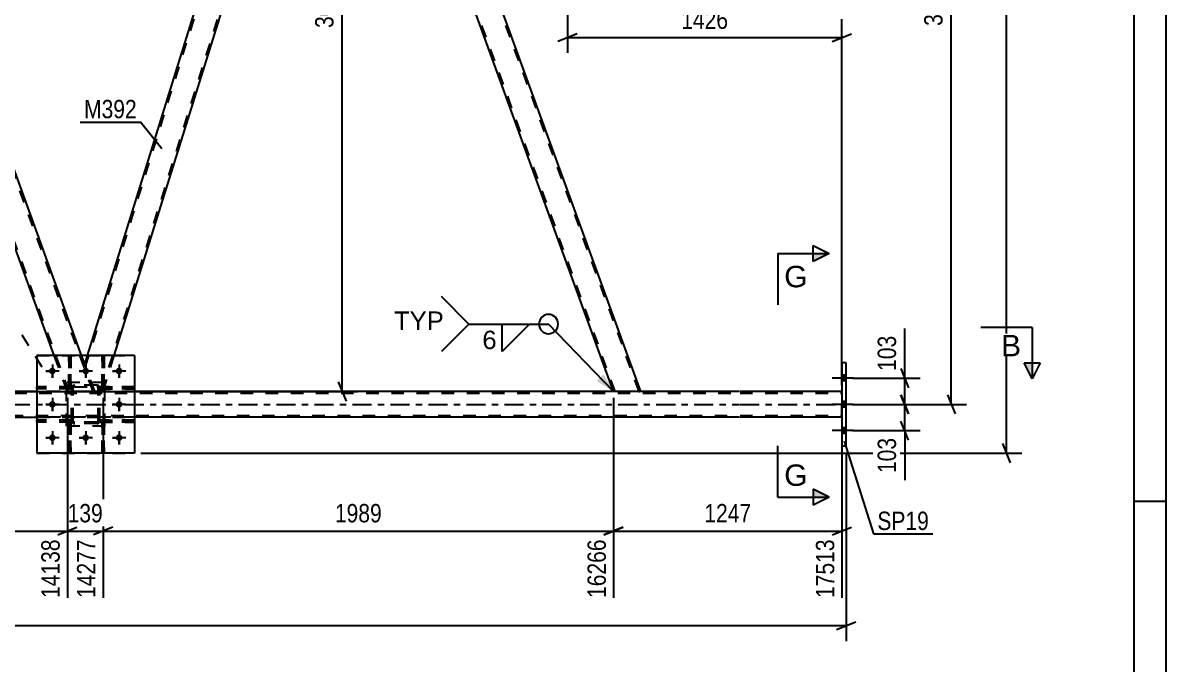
# Model space of a CAD drawing. Header units: millimetres. Extents: x 0 to 841, y 0 to 594.
# Drawn here: x 662.8 to 841, y 272.7 to 372.7 of the extents above; entities that cross this region are included whole.
import ezdxf

# ---------------------------------------------------------------- set-up
doc = ezdxf.new("R2010")
doc.units = ezdxf.units.MM
doc.linetypes.add('DXK_LINE_DOT2', pattern=[3.9198, 1.9599, -1.9599])
doc.linetypes.add('DXK_LINE_DOT3', pattern=[5.9187, 2.979, -0.9799, 0.9799, -0.9799])
doc.styles.add('Arial', font='ARIAL.TTF', dxfattribs={"height": 0.2})
doc.styles.add('Arial Narrow', font='ARIALN.TTF', dxfattribs={"height": 0.2})

# ---------------------------------------------------------------- blocks, each defined once
blk = doc.blocks.new('Unknown-122567824-1133')
at = {"color": 5, "linetype": 'Continuous'}
for p, q in [((841, 0), (841, 594)), ((836, 5), (836, 589)), ((841, 298), (836, 298))]:
    blk.add_line(p, q, dxfattribs=at)
blk = doc.blocks.new('Part-122567824-3934 - 3926')
at = {"color": 7, "linetype": 'DXK_LINE_DOT2'}
for p, q in [((675.6, 316.57), (669.6, 316.57)), ((669.6, 309.77), (669.6, 316.57)), ((675.6, 309.77), (675.6, 316.57)), ((675.6, 309.77), (669.6, 309.77))]:
    blk.add_line(p, q, dxfattribs=at)
blk = doc.blocks.new('Part-122567824-3945 - 3926')
at = {"color": 2, "linetype": 'Continuous'}
for p, q in [((680.2, 320.77), (665, 320.77)), ((665, 320.77), (665, 305.57)), ((680.2, 320.77), (680.2, 305.57)), ((680.2, 305.57), (665, 305.57))]:
    blk.add_line(p, q, dxfattribs=at)
blk = doc.blocks.new('Part-122567824-3940 - 3926')
at = {"color": 7, "linetype": 'DXK_LINE_DOT2'}
for p, q in [((665, 320.77), (680.2, 320.77)), ((665, 320.77), (665, 305.57)), ((680.2, 320.77), (680.2, 305.57)), ((665, 305.57), (680.2, 305.57))]:
    blk.add_line(p, q, dxfattribs=at)
blk = doc.blocks.new('Part-122567824-3935 - 3926')
at = {"color": 7, "linetype": 'DXK_LINE_DOT2'}
for p, q in [((670.4, 315.69), (670.43, 315.87)), ((670.43, 315.87), (670.4, 315.69)), ((670.4, 310.65), (670.4, 315.69)), ((670.64, 315.69), (670.65, 315.78)), ((670.64, 310.65), (670.64, 315.69)), ((670.65, 315.78), (670.71, 315.86)), ((670.69, 316.13), (670.88, 316.17)), ((670.88, 316.17), (670.69, 316.13)), ((670.71, 315.86), (670.78, 315.91)), ((670.78, 315.91), (670.88, 315.93)), ((674.32, 316.17), (670.88, 316.17)), ((670.88, 315.93), (674.32, 315.93)), ((674.32, 316.17), (674.5, 316.13)), ((674.5, 316.13), (674.32, 316.17)), ((674.32, 315.93), (674.41, 315.91)), ((674.41, 315.91), (674.49, 315.86)), ((674.49, 315.86), (674.54, 315.78)), ((674.54, 315.78), (674.56, 315.69)), ((674.56, 310.65), (674.56, 315.69)), ((674.76, 315.87), (674.8, 315.69)), ((674.8, 315.69), (674.76, 315.87)), ((674.8, 310.65), (674.8, 315.69)), ((670.43, 310.46), (670.4, 310.65)), ((670.4, 310.65), (670.43, 310.46)), ((670.65, 310.55), (670.64, 310.65)), ((670.71, 310.48), (670.65, 310.55)), ((670.88, 310.17), (670.69, 310.2)), ((670.69, 310.2), (670.88, 310.17)), ((670.78, 310.42), (670.71, 310.48)), ((670.88, 310.41), (670.78, 310.42)), ((674.32, 310.41), (670.88, 310.41)), ((674.32, 310.17), (670.88, 310.17)), ((674.41, 310.42), (674.32, 310.41)), ((674.5, 310.2), (674.32, 310.17)), ((674.32, 310.17), (674.5, 310.2)), ((674.49, 310.48), (674.41, 310.42)), ((674.54, 310.55), (674.49, 310.48)), ((674.56, 310.65), (674.54, 310.55)), ((674.8, 310.65), (674.76, 310.46)), ((674.76, 310.46), (674.8, 310.65))]:
    blk.add_line(p, q, dxfattribs=at)
at = {"color": 7, "linetype": 'DXK_LINE_DOT3'}
blk.add_line((672.6, 313.17), (672.6, 313.17), dxfattribs=at)
at = {"color": 7, "linetype": 'DXK_LINE_DOT2'}
for centre, start, end in [((670.88, 315.69), 112.4996, 157.4996), ((670.88, 315.69), 112.4996, 157.4996), ((674.32, 315.69), 22.4996, 67.4996), ((674.32, 315.69), 22.4996, 67.4996), ((670.88, 310.65), 202.4996, 247.4996), ((670.88, 310.65), 202.4996, 247.4996), ((674.32, 310.65), 292.4996, 337.4996), ((674.32, 310.65), 292.4996, 337.4996)]:
    blk.add_arc(centre, 0.48, start, end, dxfattribs=at)
blk = doc.blocks.new('Part-122567824-4013 - 3926')
at = {"color": 7, "linetype": 'DXK_LINE_DOT2'}
for p, q in [((675.15, 305.57), (675.15, 310.4)), ((675.15, 310.4), (675.47, 310.4)), ((675.47, 310.4), (675.47, 305.57)), ((675.15, 309.8), (675.47, 309.8)), ((675.47, 305.57), (675.15, 305.57))]:
    blk.add_line(p, q, dxfattribs=at)
blk = doc.blocks.new('Part-122567824-3949 - 3926')
at = {"color": 7, "linetype": 'DXK_LINE_DOT2'}
for p, q in [((675.47, 310.4), (675.15, 310.4)), ((675.15, 310.4), (675.15, 305.57)), ((675.47, 305.57), (675.47, 310.4)), ((675.15, 309.8), (675.47, 309.8)), ((675.15, 305.57), (675.47, 305.57))]:
    blk.add_line(p, q, dxfattribs=at)
blk = doc.blocks.new('Part-122567824-3951 - 3926')
at = {"color": 7, "linetype": 'DXK_LINE_DOT2'}
for p, q in [((670.4, 310.73), (665, 310.73)), ((665, 310.73), (665, 310.41)), ((670.4, 310.41), (665, 310.41)), ((669.8, 310.41), (669.8, 310.73)), ((670.4, 310.41), (670.4, 310.73))]:
    blk.add_line(p, q, dxfattribs=at)
blk = doc.blocks.new('Part-122567824-4018 - 3926')
at = {"color": 7, "linetype": 'DXK_LINE_DOT2'}
for p, q in [((670.27, 310.4), (669.95, 310.4)), ((669.95, 310.4), (669.95, 305.57)), ((670.27, 305.57), (670.27, 310.4)), ((669.95, 309.8), (670.27, 309.8)), ((669.95, 305.57), (670.27, 305.57))]:
    blk.add_line(p, q, dxfattribs=at)
blk = doc.blocks.new('Part-122567824-3954 - 3926')
at = {"color": 7, "linetype": 'DXK_LINE_DOT2'}
for p, q in [((670.4, 315.93), (665, 315.93)), ((665, 315.93), (665, 315.61)), ((670.4, 315.61), (665, 315.61)), ((669.8, 315.61), (669.8, 315.93)), ((670.4, 315.61), (670.4, 315.93))]:
    blk.add_line(p, q, dxfattribs=at)
blk = doc.blocks.new('Part-122567824-3955 - 3926')
at = {"color": 7, "linetype": 'DXK_LINE_DOT2'}
for p, q in [((670.4, 315.69), (670.43, 315.87)), ((670.43, 315.87), (670.4, 315.69)), ((670.4, 310.65), (670.4, 315.69)), ((670.64, 315.69), (670.65, 315.78)), ((670.64, 310.65), (670.64, 315.69)), ((670.65, 315.78), (670.71, 315.86)), ((670.69, 316.13), (670.88, 316.17)), ((670.88, 316.17), (670.69, 316.13)), ((670.71, 315.86), (670.78, 315.91)), ((670.78, 315.91), (670.88, 315.93)), ((674.32, 316.17), (670.88, 316.17)), ((670.88, 315.93), (674.32, 315.93)), ((674.32, 316.17), (674.5, 316.13)), ((674.5, 316.13), (674.32, 316.17)), ((674.32, 315.93), (674.41, 315.91)), ((674.41, 315.91), (674.49, 315.86)), ((674.49, 315.86), (674.54, 315.78)), ((674.54, 315.78), (674.56, 315.69)), ((674.56, 310.65), (674.56, 315.69)), ((674.76, 315.87), (674.8, 315.69)), ((674.8, 315.69), (674.76, 315.87)), ((674.8, 310.65), (674.8, 315.69)), ((670.43, 310.46), (670.4, 310.65)), ((670.4, 310.65), (670.43, 310.46)), ((670.65, 310.55), (670.64, 310.65)), ((670.71, 310.48), (670.65, 310.55)), ((670.88, 310.17), (670.69, 310.2)), ((670.69, 310.2), (670.88, 310.17)), ((670.78, 310.42), (670.71, 310.48)), ((670.88, 310.41), (670.78, 310.42)), ((674.32, 310.41), (670.88, 310.41)), ((674.32, 310.17), (670.88, 310.17)), ((674.41, 310.42), (674.32, 310.41)), ((674.5, 310.2), (674.32, 310.17)), ((674.32, 310.17), (674.5, 310.2)), ((674.49, 310.48), (674.41, 310.42)), ((674.54, 310.55), (674.49, 310.48)), ((674.56, 310.65), (674.54, 310.55)), ((674.8, 310.65), (674.76, 310.46)), ((674.76, 310.46), (674.8, 310.65))]:
    blk.add_line(p, q, dxfattribs=at)
at = {"color": 7, "linetype": 'DXK_LINE_DOT3'}
blk.add_line((672.6, 313.17), (672.6, 313.17), dxfattribs=at)
at = {"color": 7, "linetype": 'DXK_LINE_DOT2'}
for centre, start, end in [((670.88, 315.69), 112.4996, 157.4996), ((670.88, 315.69), 112.4996, 157.4996), ((674.32, 315.69), 22.4996, 67.4996), ((674.32, 315.69), 22.4996, 67.4996), ((670.88, 310.65), 202.4996, 247.4996), ((670.88, 310.65), 202.4996, 247.4996), ((674.32, 310.65), 292.4996, 337.4996), ((674.32, 310.65), 292.4996, 337.4996)]:
    blk.add_arc(centre, 0.48, start, end, dxfattribs=at)
blk = doc.blocks.new('Part-122567824-3970 - 3926')
at = {"color": 2, "linetype": 'Continuous'}
blk.add_line((670.27, 320.77), (669.95, 320.77), dxfattribs=at)
at = {"color": 7, "linetype": 'DXK_LINE_DOT2'}
for p, q in [((669.95, 320.77), (669.95, 315.92)), ((670.27, 315.92), (670.27, 320.77)), ((669.95, 316.52), (670.27, 316.52)), ((669.95, 315.92), (670.27, 315.92))]:
    blk.add_line(p, q, dxfattribs=at)
blk = doc.blocks.new('Part-122567824-3973 - 3926')
at = {"color": 7, "linetype": 'DXK_LINE_DOT2'}
for p, q in [((670.4, 310.73), (665, 310.73)), ((665, 310.41), (665, 310.73)), ((670.4, 310.41), (665, 310.41)), ((669.8, 310.41), (669.8, 310.73)), ((670.4, 310.73), (670.4, 310.41))]:
    blk.add_line(p, q, dxfattribs=at)
blk = doc.blocks.new('Part-122567824-4189 - 3926')
at = {"color": 2, "linetype": 'Continuous'}
for p, q in [((791.11, 319.67), (790.47, 319.67)), ((790.47, 319.67), (790.47, 306.67)), ((791.11, 306.67), (791.11, 319.67)), ((791.11, 306.67), (790.47, 306.67))]:
    blk.add_line(p, q, dxfattribs=at)
blk = doc.blocks.new('Part-122567824-3976 - 3926')
at = {"color": 7, "linetype": 'DXK_LINE_DOT2'}
for p, q in [((670.4, 315.93), (665, 315.93)), ((665, 315.61), (665, 315.93)), ((670.4, 315.61), (665, 315.61)), ((669.8, 315.61), (669.8, 315.93)), ((670.4, 315.93), (670.4, 315.61))]:
    blk.add_line(p, q, dxfattribs=at)
blk = doc.blocks.new('Part-122567824-3979 - 3926')
at = {"color": 7, "linetype": 'DXK_LINE_DOT2'}
for p, q in [((674.8, 310.41), (674.8, 310.73)), ((674.8, 310.73), (680.2, 310.73)), ((680.2, 310.41), (674.8, 310.41)), ((675.4, 310.41), (675.4, 310.73)), ((680.2, 310.73), (680.2, 310.41))]:
    blk.add_line(p, q, dxfattribs=at)
blk = doc.blocks.new('Part-122567824-3982 - 3926')
at = {"color": 7, "linetype": 'DXK_LINE_DOT2'}
for p, q in [((669.95, 315.92), (669.95, 320.77)), ((669.95, 320.77), (670.27, 320.77)), ((670.27, 320.77), (670.27, 315.92)), ((669.95, 316.52), (670.27, 316.52)), ((670.27, 315.92), (669.95, 315.92))]:
    blk.add_line(p, q, dxfattribs=at)
blk = doc.blocks.new('Part-122567824-3985 - 3926')
at = {"color": 7, "linetype": 'DXK_LINE_DOT2'}
for p, q in [((680.2, 310.73), (674.8, 310.73)), ((674.8, 310.73), (674.8, 310.41)), ((674.8, 310.41), (680.2, 310.41)), ((675.4, 310.41), (675.4, 310.73)), ((680.2, 310.41), (680.2, 310.73))]:
    blk.add_line(p, q, dxfattribs=at)
blk = doc.blocks.new('Part-122567824-3988 - 3926')
at = {"color": 7, "linetype": 'DXK_LINE_DOT2'}
for p, q in [((680.2, 315.93), (674.8, 315.93)), ((674.8, 315.93), (674.8, 315.61)), ((674.8, 315.61), (680.2, 315.61)), ((675.4, 315.61), (675.4, 315.93)), ((680.2, 315.61), (680.2, 315.93))]:
    blk.add_line(p, q, dxfattribs=at)
blk = doc.blocks.new('Part-122567824-3994 - 3926')
at = {"color": 7, "linetype": 'DXK_LINE_DOT2'}
for p, q in [((674.8, 315.61), (674.8, 315.93)), ((674.8, 315.93), (680.2, 315.93)), ((680.2, 315.61), (674.8, 315.61)), ((675.4, 315.61), (675.4, 315.93)), ((680.2, 315.93), (680.2, 315.61))]:
    blk.add_line(p, q, dxfattribs=at)
blk = doc.blocks.new('Part-122567824-4003 - 3926')
at = {"color": 2, "linetype": 'Continuous'}
blk.add_line((675.47, 320.77), (675.15, 320.77), dxfattribs=at)
at = {"color": 7, "linetype": 'DXK_LINE_DOT2'}
for p, q in [((675.15, 320.77), (675.15, 315.92)), ((675.47, 315.92), (675.47, 320.77)), ((675.15, 316.52), (675.47, 316.52)), ((675.15, 315.92), (675.47, 315.92))]:
    blk.add_line(p, q, dxfattribs=at)
blk = doc.blocks.new('Part-122567824-4007 - 3926')
at = {"color": 7, "linetype": 'DXK_LINE_DOT2'}
for p, q in [((675.15, 315.92), (675.15, 320.77)), ((675.15, 320.77), (675.47, 320.77)), ((675.47, 320.77), (675.47, 315.92)), ((675.15, 316.52), (675.47, 316.52)), ((675.47, 315.92), (675.15, 315.92))]:
    blk.add_line(p, q, dxfattribs=at)
blk = doc.blocks.new('Part-122567824-4036 - 3926')
at = {"color": 7, "linetype": 'DXK_LINE_DOT2'}
for p, q in [((669.95, 305.57), (669.95, 310.4)), ((669.95, 310.4), (670.27, 310.4)), ((670.27, 310.4), (670.27, 305.57)), ((669.95, 309.8), (670.27, 309.8)), ((670.27, 305.57), (669.95, 305.57))]:
    blk.add_line(p, q, dxfattribs=at)
blk = doc.blocks.new('Part-122567824-4114 - 3926')
at = {"color": 7, "linetype": 'DXK_LINE_DOT2'}
for p, q in [((675.6, 316.57), (669.6, 316.57)), ((669.6, 309.77), (669.6, 316.57)), ((675.6, 309.77), (675.6, 316.57)), ((675.6, 309.77), (669.6, 309.77))]:
    blk.add_line(p, q, dxfattribs=at)
blk = doc.blocks.new('Part-122567824-4167 - 3926')
at = {"color": 7, "linetype": 'DXK_LINE_DOT2'}
for p, q in [((710.94, 435.89), (715.19, 435.89)), ((712.02, 432.92), (710.94, 435.89)), ((755.13, 315.17), (711.19, 435.89)), ((758.87, 315.17), (714.94, 435.89)), ((715.19, 435.89), (715.34, 435.49)), ((758.81, 315.17), (758.98, 315.17))]:
    blk.add_line(p, q, dxfattribs=at)
at = {"color": 2, "linetype": 'Continuous'}
for p, q in [((759.13, 315.17), (715.34, 435.49)), ((754.87, 315.17), (712.02, 432.92)), ((758.81, 315.17), (754.87, 315.17)), ((759.09, 315.17), (758.81, 315.17)), ((759.13, 315.17), (759.09, 315.17))]:
    blk.add_line(p, q, dxfattribs=at)
blk = doc.blocks.new('Bolt-122567824-4168 - 3926')
at = {"linetype": 'Continuous'}
for points in [[(667.92, 318.37, -1), (666.88, 318.37, -1)], [(673.12, 318.37, -1), (672.08, 318.37, -1)], [(678.32, 318.37, -1), (677.28, 318.37, -1)], [(667.92, 313.17, -1), (666.88, 313.17, -1)], [(678.32, 313.17, -1), (677.28, 313.17, -1)], [(667.92, 307.97, -1), (666.88, 307.97, -1)], [(673.12, 307.97, -1), (672.08, 307.97, -1)], [(678.32, 307.97, -1), (677.28, 307.97, -1)]]:
    blk.add_hatch(color=1, dxfattribs=at).paths.add_polyline_path(points)
at = {"color": 1, "linetype": 'Continuous'}
for p, q in [((667.4, 319.41), (667.4, 317.33)), ((672.6, 319.41), (672.6, 317.33)), ((677.8, 319.41), (677.8, 317.33)), ((668.44, 318.37), (666.36, 318.37)), ((673.64, 318.37), (671.56, 318.37)), ((678.84, 318.37), (676.76, 318.37)), ((667.4, 314.21), (667.4, 312.13)), ((677.8, 314.21), (677.8, 312.13)), ((668.44, 313.17), (666.36, 313.17)), ((678.84, 313.17), (676.76, 313.17)), ((667.4, 309.01), (667.4, 306.93)), ((672.6, 309.01), (672.6, 306.93)), ((677.8, 309.01), (677.8, 306.93)), ((668.44, 307.97), (666.36, 307.97)), ((673.64, 307.97), (671.56, 307.97)), ((678.84, 307.97), (676.76, 307.97))]:
    blk.add_line(p, q, dxfattribs=at)
blk = doc.blocks.new('Part-122567824-4194 - 3926')
at = {"color": 7, "linetype": 'DXK_LINE_DOT2'}
for p, q in [((104.83, 314.93), (774.49, 314.93)), ((774.49, 315.17), (494.73, 315.17)), ((680.2, 315.17), (665, 315.17)), ((759.13, 315.17), (754.87, 315.17)), ((790.47, 315.17), (774.59, 315.17)), ((774.59, 314.93), (790.47, 314.93)), ((790.47, 311.17), (790.47, 315.17)), ((104.27, 311.41), (774.49, 311.41)), ((774.49, 311.17), (665, 311.17)), ((665, 311.17), (680.2, 311.17)), ((774.59, 311.41), (790.47, 311.41)), ((790.47, 311.17), (774.59, 311.17))]:
    blk.add_line(p, q, dxfattribs=at)
at = {"color": 2, "linetype": 'Continuous'}
for p, q in [((665, 315.17), (590.18, 315.17)), ((754.87, 315.17), (680.2, 315.17)), ((774.49, 315.17), (759.13, 315.17)), ((790.47, 315.17), (774.59, 315.17)), ((509.93, 311.17), (665, 311.17)), ((774.49, 311.17), (680.2, 311.17)), ((790.47, 311.17), (774.59, 311.17))]:
    blk.add_line(p, q, dxfattribs=at)
at = {"color": 7, "linetype": 'DXK_LINE_DOT3'}
for p, q in [((104.55, 313.17), (774.49, 313.17)), ((774.59, 313.17), (790.47, 313.17))]:
    blk.add_line(p, q, dxfattribs=at)
blk = doc.blocks.new('Part-122567824-4207 - 3926')
at = {"color": 7, "linetype": 'DXK_LINE_DOT2'}
for p, q in [((672.58, 319.05), (709, 435.89)), ((708.75, 435.89), (708.63, 435.49)), ((710.94, 435.89), (708.75, 435.89)), ((711.08, 435.49), (710.94, 435.89)), ((675.06, 315.17), (711.88, 433.29)), ((672.45, 319.42), (672.87, 320.77)), ((675.31, 315.17), (677.06, 320.77)), ((674, 315.17), (672.45, 319.42)), ((675.31, 315.17), (674, 315.17))]:
    blk.add_line(p, q, dxfattribs=at)
at = {"color": 2, "linetype": 'Continuous'}
for p, q in [((672.87, 320.77), (708.63, 435.49)), ((712.02, 432.92), (711.08, 435.49)), ((677.06, 320.77), (712.02, 432.92))]:
    blk.add_line(p, q, dxfattribs=at)
blk = doc.blocks.new('Part-122567824-4212 - 3926')
at = {"color": 7, "linetype": 'DXK_LINE_DOT2'}
for p, q in [((630.06, 435.89), (625.8, 435.89)), ((626.88, 432.92), (625.8, 435.89)), ((670, 315.17), (626.06, 435.89)), ((673.74, 315.17), (629.8, 435.89)), ((630.2, 435.49), (630.06, 435.89)), ((669.74, 315.17), (667.7, 320.77)), ((674, 315.17), (671.96, 320.77)), ((674, 315.17), (669.74, 315.17))]:
    blk.add_line(p, q, dxfattribs=at)
at = {"color": 2, "linetype": 'Continuous'}
for p, q in [((671.96, 320.77), (630.2, 435.49)), ((667.7, 320.77), (626.88, 432.92))]:
    blk.add_line(p, q, dxfattribs=at)
blk = doc.blocks.new('Bolt-122567824-4219 - 3926')
at = {"linetype": 'Continuous'}
for points in [[(790.47, 317.71), (790.47, 316.83), (791.11, 316.83), (791.11, 317.71)], [(790.47, 317.71), (790.47, 316.83), (791.11, 316.83), (791.11, 317.71)], [(790.47, 317.71), (790.47, 316.83), (791.11, 316.83), (791.11, 317.71)], [(790.47, 313.61), (790.47, 312.73), (791.11, 312.73), (791.11, 313.61)], [(790.47, 313.61), (790.47, 312.73), (791.11, 312.73), (791.11, 313.61)], [(790.47, 309.51), (790.47, 308.63), (791.11, 308.63), (791.11, 309.51)], [(790.47, 309.51), (790.47, 308.63), (791.11, 308.63), (791.11, 309.51)], [(790.47, 309.51), (790.47, 308.63), (791.11, 308.63), (791.11, 309.51)]]:
    blk.add_hatch(color=1, dxfattribs=at).paths.add_polyline_path(points)
at = {"color": 1, "linetype": 'Continuous'}
for p, q in [((792.27, 317.27), (788.95, 317.27)), ((792.27, 317.27), (788.95, 317.27)), ((792.27, 317.27), (788.95, 317.27)), ((791.11, 317.71), (790.47, 317.71)), ((791.11, 317.71), (790.47, 317.71)), ((791.11, 317.71), (790.47, 317.71)), ((791.11, 316.83), (790.47, 316.83)), ((791.11, 316.83), (790.47, 316.83)), ((791.11, 316.83), (790.47, 316.83)), ((792.27, 313.17), (788.95, 313.17)), ((792.27, 313.17), (788.95, 313.17)), ((791.11, 313.61), (790.47, 313.61)), ((791.11, 313.61), (790.47, 313.61)), ((791.11, 312.73), (790.47, 312.73)), ((791.11, 312.73), (790.47, 312.73)), ((792.27, 309.07), (788.95, 309.07)), ((792.27, 309.07), (788.95, 309.07)), ((792.27, 309.07), (788.95, 309.07)), ((791.11, 309.51), (790.47, 309.51)), ((791.11, 309.51), (790.47, 309.51)), ((791.11, 309.51), (790.47, 309.51)), ((791.11, 308.63), (790.47, 308.63)), ((791.11, 308.63), (790.47, 308.63)), ((791.11, 308.63), (790.47, 308.63))]:
    blk.add_line(p, q, dxfattribs=at)
blk = doc.blocks.new('Bolt-122567824-4260 - 3926')
at = {"color": 1, "linetype": 'Continuous'}
for p, q in [((667.4, 319.41), (667.4, 318.71)), ((672.6, 319.41), (672.6, 318.71)), ((677.8, 319.41), (677.8, 318.71)), ((666.36, 318.37), (667.05, 318.37)), ((667.4, 317.33), (667.4, 318.02)), ((668.44, 318.37), (667.74, 318.37)), ((671.56, 318.37), (672.25, 318.37)), ((672.6, 317.33), (672.6, 318.02)), ((673.64, 318.37), (672.94, 318.37)), ((676.76, 318.37), (677.45, 318.37)), ((677.8, 317.33), (677.8, 318.02)), ((678.84, 318.37), (678.14, 318.37)), ((667.4, 314.21), (667.4, 313.51)), ((677.8, 314.21), (677.8, 313.51)), ((666.36, 313.17), (667.05, 313.17)), ((667.4, 312.13), (667.4, 312.82)), ((668.44, 313.17), (667.74, 313.17)), ((676.76, 313.17), (677.45, 313.17)), ((677.8, 312.13), (677.8, 312.82)), ((678.84, 313.17), (678.14, 313.17)), ((667.4, 309.01), (667.4, 308.31)), ((672.6, 309.01), (672.6, 308.31)), ((677.8, 309.01), (677.8, 308.31)), ((666.36, 307.97), (667.05, 307.97)), ((667.4, 306.93), (667.4, 307.62)), ((668.44, 307.97), (667.74, 307.97)), ((671.56, 307.97), (672.25, 307.97)), ((672.6, 306.93), (672.6, 307.62)), ((673.64, 307.97), (672.94, 307.97)), ((676.76, 307.97), (677.45, 307.97)), ((677.8, 306.93), (677.8, 307.62)), ((678.84, 307.97), (678.14, 307.97))]:
    blk.add_line(p, q, dxfattribs=at)
blk = doc.blocks.new('StraightDimension-122567824-4913 - 3926')
at = {"color": 7, "linetype": 'Continuous'}
for p, q in [((792.11, 317.27), (802.65, 317.27)), ((799.65, 318.77), (800.85, 315.77)), ((800.25, 313.17), (800.25, 317.27)), ((800.85, 311.67), (799.65, 314.67)), ((792.11, 313.17), (802.65, 313.17))]:
    blk.add_line(p, q, dxfattribs=at)
at = {"color": 0}
blk.add_wipeout([(799.5, 324.48), (795.3, 324.48), (795.3, 317.79), (799.5, 317.79)], dxfattribs=at)
at = {"color": 7, "linetype": 'Continuous'}
blk.add_line((800.25, 317.27), (800.25, 325), dxfattribs=at)
blk.add_line((800.25, 317.27), (800.25, 325), dxfattribs=at)
at = {"color": 3, "style": 'Arial Narrow'}
blk.add_text('103', height=2.863, rotation=90.0002, dxfattribs=at).set_placement((798.9, 318.39))
blk = doc.blocks.new('StraightDimension-122567824-10654 - 3926')
at = {"color": 7, "linetype": 'Continuous'}
for p, q in [((675.31, 314.17), (675.31, 282.98)), ((754.87, 314.17), (754.87, 282.98)), ((676.81, 294.02), (673.81, 292.82)), ((675.31, 293.42), (754.87, 293.42)), ((753.37, 292.82), (756.37, 294.02))]:
    blk.add_line(p, q, dxfattribs=at)
at = {"color": 0}
blk.add_wipeout([(719.35, 294.17), (719.35, 298.37), (710.84, 298.37), (710.84, 294.17)], dxfattribs=at)
at = {"color": 0, "linetype": 'Continuous'}
blk.add_wipeout([(754.27, 292.72), (750.07, 292.72), (750.07, 282.38), (754.27, 282.38)], dxfattribs=at)
at = {"color": 3, "style": 'Arial Narrow'}
blk.add_text('1989', height=2.863, dxfattribs=at).set_placement((711.44, 294.77))
at = {"color": 3, "linetype": 'Continuous', "style": 'Arial Narrow'}
blk.add_text('16266', height=2.863, rotation=90.0002, dxfattribs=at).set_placement((753.67, 282.98))
blk = doc.blocks.new('StraightDimension-122567824-10653 - 3926')
at = {"color": 7, "linetype": 'Continuous'}
for p, q in [((754.87, 314.17), (754.87, 282.98)), ((790.47, 310.17), (790.47, 282.98)), ((756.37, 294.02), (753.37, 292.82)), ((754.87, 293.42), (790.47, 293.42)), ((788.97, 292.82), (791.97, 294.02))]:
    blk.add_line(p, q, dxfattribs=at)
at = {"color": 0}
blk.add_wipeout([(776.93, 294.17), (776.93, 298.37), (768.42, 298.37), (768.42, 294.17)], dxfattribs=at)
at = {"color": 0, "linetype": 'Continuous'}
blk.add_wipeout([(789.87, 292.72), (785.67, 292.72), (785.67, 282.38), (789.87, 282.38)], dxfattribs=at)
at = {"color": 3, "style": 'Arial Narrow'}
blk.add_text('1247', height=2.863, dxfattribs=at).set_placement((769.02, 294.77))
at = {"color": 3, "linetype": 'Continuous', "style": 'Arial Narrow'}
blk.add_text('17513', height=2.863, rotation=90.0002, dxfattribs=at).set_placement((789.27, 282.98))
blk = doc.blocks.new('StraightDimension-122567824-49967 - 3926')
at = {"color": 7, "linetype": 'Continuous'}
for p, q in [((791.11, 305.67), (791.11, 276.27)), ((46.96, 278.67), (791.11, 278.67)), ((789.61, 278.07), (792.61, 279.27))]:
    blk.add_line(p, q, dxfattribs=at)
blk = doc.blocks.new('StraightDimension-122567824-16800 - 3926')
at = {"color": 7, "linetype": 'Continuous'}
for p, q in [((816.71, 448.47), (815.51, 451.47)), ((745.38, 449.97), (818.51, 449.97)), ((816.11, 305.57), (816.11, 449.97)), ((815.51, 307.07), (816.71, 304.07)), ((681.2, 305.57), (818.51, 305.57))]:
    blk.add_line(p, q, dxfattribs=at)
at = {"color": 0}
blk.add_wipeout([(815.36, 382.03), (811.16, 382.03), (811.16, 373.51), (815.36, 373.51)], dxfattribs=at)
at = {"color": 3, "style": 'Arial Narrow'}
blk.add_text('3610', height=2.863, rotation=90.0002, dxfattribs=at).set_placement((814.76, 374.11))
blk = doc.blocks.new('StraightDimension-122567824-5468 - 3926')
at = {"color": 7, "linetype": 'Continuous'}
for p, q in [((749.32, 438.53), (809.9, 438.53)), ((808.1, 437.03), (806.9, 440.03)), ((807.5, 313.17), (807.5, 438.53)), ((806.9, 314.67), (808.1, 311.67)), ((792.11, 313.17), (809.9, 313.17))]:
    blk.add_line(p, q, dxfattribs=at)
at = {"color": 0}
blk.add_wipeout([(806.75, 380.11), (802.55, 380.11), (802.55, 371.59), (806.75, 371.59)], dxfattribs=at)
at = {"color": 3, "style": 'Arial Narrow'}
blk.add_text('3134', height=2.863, rotation=90.0002, dxfattribs=at).set_placement((806.15, 372.19))
blk = doc.blocks.new('StraightDimension-122567824-10655 - 3926')
at = {"color": 7, "linetype": 'Continuous'}
for p, q in [((669.74, 314.17), (669.74, 282.98)), ((675.31, 314.17), (675.31, 282.98)), ((668.24, 292.82), (671.24, 294.02)), ((669.74, 293.42), (675.31, 293.42)), ((676.81, 294.02), (673.81, 292.82))]:
    blk.add_line(p, q, dxfattribs=at)
at = {"color": 0}
blk.add_wipeout([(675.87, 294.17), (675.87, 298.37), (669.18, 298.37), (669.18, 294.17)], dxfattribs=at)
at = {"color": 0, "linetype": 'Continuous'}
blk.add_wipeout([(674.71, 292.72), (670.51, 292.72), (670.51, 282.38), (674.71, 282.38)], dxfattribs=at)
at = {"color": 3, "style": 'Arial Narrow'}
blk.add_text('139', height=2.863, dxfattribs=at).set_placement((669.78, 294.77))
at = {"color": 3, "linetype": 'Continuous', "style": 'Arial Narrow'}
blk.add_text('14277', height=2.863, rotation=90.0002, dxfattribs=at).set_placement((674.11, 282.98))
blk = doc.blocks.new('StraightDimension-122567824-4903 - 3926')
at = {"color": 7, "linetype": 'Continuous'}
for p, q in [((799.65, 314.67), (800.85, 311.67)), ((792.11, 313.17), (802.65, 313.17)), ((800.25, 309.07), (800.25, 313.17)), ((800.85, 307.57), (799.65, 310.57)), ((792.11, 309.07), (802.65, 309.07))]:
    blk.add_line(p, q, dxfattribs=at)
at = {"color": 0}
blk.add_wipeout([(799.5, 308.54), (795.3, 308.54), (795.3, 301.86), (799.5, 301.86)], dxfattribs=at)
at = {"color": 7, "linetype": 'Continuous'}
blk.add_line((800.25, 309.07), (800.25, 301.34), dxfattribs=at)
blk.add_line((800.25, 309.07), (800.25, 301.34), dxfattribs=at)
at = {"color": 3, "style": 'Arial Narrow'}
blk.add_text('103', height=2.863, rotation=90.0002, dxfattribs=at).set_placement((798.9, 302.46))
blk = doc.blocks.new('StraightDimension-122567824-5137 - 3926')
at = {"color": 7, "linetype": 'Continuous'}
for p, q in [((747.68, 434.89), (747.68, 367.97)), ((790.47, 316.17), (790.47, 373.22)), ((749.18, 370.97), (746.18, 369.77)), ((788.97, 369.77), (791.97, 370.97)), ((747.68, 370.37), (790.47, 370.37))]:
    blk.add_line(p, q, dxfattribs=at)
at = {"color": 0}
blk.add_wipeout([(773.33, 371.12), (773.33, 375.32), (764.82, 375.32), (764.82, 371.12)], dxfattribs=at)
at = {"color": 3, "style": 'Arial Narrow'}
blk.add_text('1426', height=2.863, dxfattribs=at).set_placement((765.42, 371.72))
blk = doc.blocks.new('StraightDimension-122567824-10656 - 3926')
at = {"color": 7, "linetype": 'Continuous'}
for p, q in [((590.18, 314.17), (590.18, 282.98)), ((669.74, 314.17), (669.74, 282.98)), ((591.68, 294.02), (588.68, 292.82)), ((590.18, 293.42), (669.74, 293.42)), ((668.24, 292.82), (671.24, 294.02))]:
    blk.add_line(p, q, dxfattribs=at)
at = {"color": 0}
blk.add_wipeout([(634.22, 294.17), (634.22, 298.37), (625.7, 298.37), (625.7, 294.17)], dxfattribs=at)
at = {"color": 0, "linetype": 'Continuous'}
blk.add_wipeout([(669.14, 292.72), (664.94, 292.72), (664.94, 282.38), (669.14, 282.38)], dxfattribs=at)
at = {"color": 3, "style": 'Arial Narrow'}
blk.add_text('1989', height=2.863, dxfattribs=at).set_placement((626.3, 294.77))
at = {"color": 3, "linetype": 'Continuous', "style": 'Arial Narrow'}
blk.add_text('14138', height=2.863, rotation=90.0002, dxfattribs=at).set_placement((668.54, 282.98))
blk = doc.blocks.new('StraightDimension-122567824-49786 - 3926')
at = {"color": 7, "linetype": 'Continuous'}
for p, q in [((713.17, 434.39), (711.97, 437.39)), ((687.02, 435.89), (714.97, 435.89)), ((712.57, 315.17), (712.57, 435.89)), ((711.97, 316.67), (713.17, 313.67)), ((663.21, 315.17), (714.97, 315.17))]:
    blk.add_line(p, q, dxfattribs=at)
at = {"color": 0}
blk.add_wipeout([(711.82, 379.79), (707.62, 379.79), (707.62, 371.27), (711.82, 371.27)], dxfattribs=at)
at = {"color": 3, "style": 'Arial Narrow'}
blk.add_text('3018', height=2.863, rotation=90.0002, dxfattribs=at).set_placement((711.22, 371.87))
blk = doc.blocks.new('Mark-122567824-4203 - 3926')
at = {"color": 0}
blk.add_wipeout([(680.56, 357.79), (680.56, 360.79), (672.34, 360.79), (672.34, 357.79)], dxfattribs=at)
blk.add_wipeout([(680.56, 357.79), (680.56, 360.79), (672.34, 360.79), (672.34, 357.79)], dxfattribs=at)
at = {"color": 30, "linetype": 'Continuous'}
for p in [(671.74, 357.19), (684.46, 353)]:
    blk.add_line(p, (681.16, 357.19), dxfattribs=at)
at = {"color": 3, "style": 'Arial Narrow'}
blk.add_text('M392', height=2.863, dxfattribs=at).set_placement((672.34, 357.79))
blk = doc.blocks.new('SectionMark-122567824-51208 - 3926')
at = {"color": 6, "linetype": 'Continuous'}
for p, q in [((785.97, 337.93), (788.47, 336.68)), ((780.47, 336.68), (780.47, 328.68)), ((780.47, 336.68), (788.47, 336.68)), ((780.47, 298.71), (780.47, 306.71)), ((780.47, 298.71), (788.47, 298.71)), ((788.47, 298.71), (785.97, 297.46))]:
    blk.add_line(p, q, dxfattribs=at)
at = {"color": 0, "linetype": 'Continuous'}
for points in [[(785.1, 331.43), (785.1, 334.93), (781.47, 334.93), (781.47, 331.43)], [(785.1, 300.46), (785.1, 303.96), (781.47, 303.96), (781.47, 300.46)]]:
    blk.add_wipeout(points, dxfattribs=at)
at = {"linetype": 'Continuous'}
for points in [[(785.97, 335.43), (785.97, 336.68), (788.47, 336.68)], [(785.97, 298.71), (785.97, 299.96), (788.47, 298.71)]]:
    blk.add_hatch(color=6, dxfattribs=at).paths.add_polyline_path(points)
at = {"color": 6, "linetype": 'Continuous'}
for p, q in [((785.97, 335.43), (785.97, 337.93)), ((788.47, 336.68), (785.97, 335.43)), ((788.47, 298.71), (785.97, 299.96)), ((785.97, 299.96), (785.97, 297.46))]:
    blk.add_line(p, q, dxfattribs=at)
at = {"color": 3, "linetype": 'Continuous', "style": 'Arial'}
for p in [(781.47, 331.43), (781.47, 300.46)]:
    blk.add_text('G', height=3.34, dxfattribs=at).set_placement(p)
blk = doc.blocks.new('Mark-122567824-4185 - 3926')
at = {"color": 0}
blk.add_wipeout([(804.03, 293.58), (804.03, 296.58), (795.99, 296.58), (795.99, 293.58)], dxfattribs=at)
blk.add_wipeout([(804.03, 293.58), (804.03, 296.58), (795.99, 296.58), (795.99, 293.58)], dxfattribs=at)
at = {"color": 30, "linetype": 'Continuous'}
for p, q in [((790.8, 307.43), (795.39, 292.98)), ((795.39, 292.98), (804.63, 292.98))]:
    blk.add_line(p, q, dxfattribs=at)
at = {"color": 3, "style": 'Arial Narrow'}
blk.add_text('SP19', height=2.863, dxfattribs=at).set_placement((795.99, 293.58))
blk = doc.blocks.new('WeldMark-122567824-5516 - 3926')
at = {"linetype": 'Continuous'}
blk.add_hatch(color=30, dxfattribs=at).paths.add_polyline_path([(753.33, 317.85), (754.87, 315.17), (752.25, 316.81)])
at = {"color": 3, "linetype": 'Continuous'}
for q in [(728.03, 329.98), (728.03, 321.4)]:
    blk.add_line((732.32, 325.69), q, dxfattribs=at)
at = {"color": 30, "linetype": 'Continuous'}
blk.add_line((754.87, 315.17), (744.74, 325.69), dxfattribs=at)
at = {"color": 3, "linetype": 'Continuous'}
for start, end in [(90, 270), (270, 90)]:
    blk.add_arc((744.74, 325.69), 1.5, start, end, dxfattribs=at)
at = {"color": 0}
blk.add_wipeout([(736.84, 321.59), (736.84, 324.99), (734.22, 324.99), (734.22, 321.59)], dxfattribs=at)
at = {"color": 30, "linetype": 'Continuous'}
blk.add_line((732.32, 325.69), (744.74, 325.69), dxfattribs=at)
at = {"color": 3, "linetype": 'Continuous'}
for p, q in [((737.5, 325.69), (741.78, 325.69)), ((741.78, 325.69), (737.5, 321.4)), ((737.5, 321.4), (737.5, 325.69))]:
    blk.add_line(p, q, dxfattribs=at)
at = {"color": 3, "style": 'Arial'}
blk.add_text('6', height=2.87, dxfattribs=at).set_placement((734.42, 321.79))
at = {"color": 0, "linetype": 'Continuous'}
blk.add_wipeout([(728.42, 324.79), (728.42, 327.79), (720.64, 327.79), (720.64, 324.79)], dxfattribs=at)
blk.add_wipeout([(728.42, 324.79), (728.42, 327.79), (720.64, 327.79), (720.64, 324.79)], dxfattribs=at)
at = {"color": 3, "linetype": 'Continuous', "style": 'Arial'}
blk.add_text('TYP', height=2.865, dxfattribs=at).set_placement((720.64, 324.79))
blk = doc.blocks.new('MarkSet-122567824-5583 - 3926')
at = {"color": 30, "linetype": 'DXK_LINE_DOT2'}
blk.add_line((665.8, 318.98), (662.04, 325.04), dxfattribs=at)
at = {"color": 0}
for points in [[(651.6, 325.64), (651.6, 328.64), (648.13, 328.64), (648.13, 325.64)], [(660.54, 325.64), (660.54, 328.64), (652.5, 328.64), (652.5, 325.64)]]:
    blk.add_wipeout(points, dxfattribs=at)
for points in [[(651.6, 325.64), (651.6, 328.64), (648.13, 328.64), (648.13, 325.64)], [(660.54, 325.64), (660.54, 328.64), (652.5, 328.64), (652.5, 325.64)]]:
    blk.add_wipeout(points, dxfattribs=at)
at = {"color": 30, "linetype": 'DXK_LINE_DOT2'}
blk.add_line((647.53, 325.04), (662.04, 325.04), dxfattribs=at)
at = {"color": 3, "style": 'Arial Narrow'}
for s, p in [('2x', (648.13, 325.64)), ('SP20', (652.5, 325.64))]:
    blk.add_text(s, height=2.863, dxfattribs=at).set_placement(p)
blk = doc.blocks.new('SectionMark-122567824-36765 - 3926')
at = {"linetype": 'Continuous'}
blk.add_hatch(color=6, dxfattribs=at).paths.add_polyline_path([(818.89, 319.67), (820.14, 319.67), (820.14, 317.17)])
at = {"color": 6, "linetype": 'Continuous'}
for p, q in [((820.14, 325.17), (812.14, 325.17)), ((820.14, 325.17), (820.14, 317.17)), ((818.89, 319.67), (821.39, 319.67)), ((820.14, 317.17), (818.89, 319.67)), ((821.39, 319.67), (820.14, 317.17))]:
    blk.add_line(p, q, dxfattribs=at)
at = {"color": 0, "linetype": 'Continuous'}
blk.add_wipeout([(818.39, 320.67), (818.39, 324.17), (815.28, 324.17), (815.28, 320.67)], dxfattribs=at)
at = {"color": 3, "linetype": 'Continuous', "style": 'Arial'}
blk.add_text('B', height=3.34, dxfattribs=at).set_placement((815.28, 320.67))

msp = doc.modelspace()

# ---------------------------------------------------------------- block references
for name in ['Unknown-122567824-1133', 'Part-122567824-4212 - 3926', 'Part-122567824-4207 - 3926', 'Part-122567824-4167 - 3926', 'Part-122567824-3945 - 3926', 'Part-122567824-3940 - 3926', 'Part-122567824-3970 - 3926', 'Part-122567824-3982 - 3926', 'Part-122567824-4003 - 3926', 'Part-122567824-4007 - 3926', 'Bolt-122567824-4168 - 3926', 'Bolt-122567824-4260 - 3926', 'Part-122567824-4189 - 3926', 'Bolt-122567824-4219 - 3926', 'Part-122567824-3954 - 3926', 'Part-122567824-3976 - 3926', 'Part-122567824-3934 - 3926', 'Part-122567824-4114 - 3926', 'Part-122567824-3935 - 3926', 'Part-122567824-3955 - 3926', 'Part-122567824-3988 - 3926', 'Part-122567824-3994 - 3926', 'Part-122567824-4194 - 3926', 'Part-122567824-3951 - 3926', 'Part-122567824-3973 - 3926', 'Part-122567824-4018 - 3926', 'Part-122567824-4036 - 3926', 'Part-122567824-3979 - 3926', 'Part-122567824-3985 - 3926', 'Part-122567824-4013 - 3926', 'Part-122567824-3949 - 3926']:
    msp.add_blockref(name, (0, 0))

# ---------------------------------------------------------------- next in the draw order: block references
for name in ['StraightDimension-122567824-4913 - 3926', 'StraightDimension-122567824-10654 - 3926']:
    msp.add_blockref(name, (0, 0))

# ---------------------------------------------------------------- next in the draw order: block references
msp.add_blockref('StraightDimension-122567824-10653 - 3926', (0, 0))

# ---------------------------------------------------------------- next in the draw order: block references
msp.add_blockref('StraightDimension-122567824-49967 - 3926', (0, 0))

# ---------------------------------------------------------------- next in the draw order: block references
for name in ['StraightDimension-122567824-16800 - 3926', 'StraightDimension-122567824-10655 - 3926']:
    msp.add_blockref(name, (0, 0))

# ---------------------------------------------------------------- next in the draw order: block references
for name in ['StraightDimension-122567824-5468 - 3926', 'StraightDimension-122567824-10656 - 3926']:
    msp.add_blockref(name, (0, 0))

# ---------------------------------------------------------------- next in the draw order: block references
for name in ['StraightDimension-122567824-49786 - 3926', 'StraightDimension-122567824-5137 - 3926', 'StraightDimension-122567824-4903 - 3926']:
    msp.add_blockref(name, (0, 0))

# ---------------------------------------------------------------- next in the draw order: block references
for name in ['Mark-122567824-4203 - 3926', 'SectionMark-122567824-51208 - 3926', 'WeldMark-122567824-5516 - 3926', 'MarkSet-122567824-5583 - 3926', 'Mark-122567824-4185 - 3926']:
    msp.add_blockref(name, (0, 0))

# ---------------------------------------------------------------- next in the draw order: block references
msp.add_blockref('SectionMark-122567824-36765 - 3926', (0, 0))

doc.saveas('drawing.dxf')
